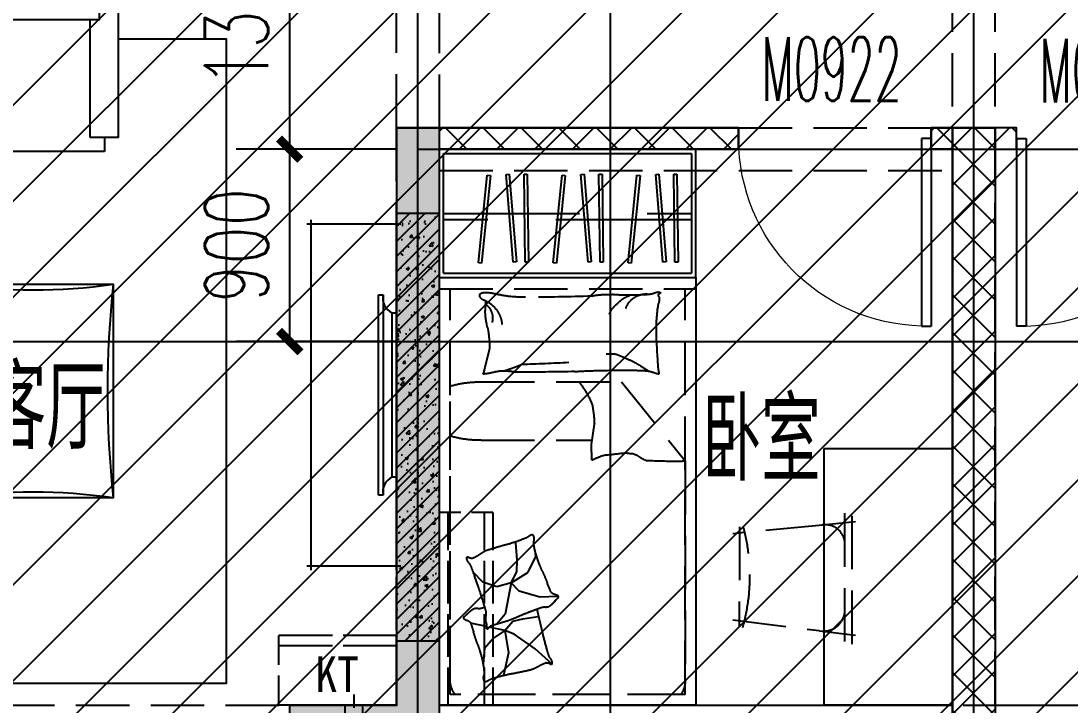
# Model space of a CAD drawing. Header units: millimetres. Extents: x 815519 to 890079, y 147095 to 251022.
# Drawn here: x 828963 to 833869, y 154395 to 157595 of the extents above; entities that cross this region are included whole.
import ezdxf

# ---------------------------------------------------------------- set-up
doc = ezdxf.new("R2010")
doc.units = ezdxf.units.MM
doc.header["$LTSCALE"] = 1000
for name, pattern in [('DASH', [0.35, 0.25, -0.1]), ('DOTE', [61.468, 50.8, -5.08, 0.508, -5.08]), ('HIDDEN', [9.525, 6.35, -3.175])]:
    doc.linetypes.add(name, pattern=pattern)
doc.layers.get('Defpoints').update_dxf_attribs({"color": 1})
doc.layers.add('DOTE', color=1, linetype='DOTE', plot=False)
for name, color, linetype in [('PUB_DIM', 3, 'Continuous'), ('PUB_HATCH', 8, 'Continuous'), ('PUB_TEXT', 7, 'Continuous'), ('WALL', 2, 'Continuous'), ('WINDOW', 4, 'Continuous'), ('WINDOW_TEXT', 7, 'Continuous'), ('家具', 47, 'Continuous'), ('屋面索引', 6, 'Continuous'), ('总内隔墙', 30, 'Continuous'), ('梁虚线', 134, 'DASH'), ('看线', 163, 'Continuous'), ('砼墙', 3, 'Continuous'), ('空调', 9, 'Continuous'), ('空调机位', 9, 'Continuous')]:
    doc.layers.add(name, color=color, linetype=linetype)
doc.layers.add('预留洞-空调', color=6, linetype='Continuous', lineweight=25)
doc.styles.add('_TCH_DIM_T3', font='SIMPLEX.shx', dxfattribs={"width": 0.7, "bigfont": 'GBCBIG.shx'})
doc.styles.add('_TCH_LABEL', font='COMPLEX', dxfattribs={"bigfont": 'GBCBIG'})
doc.styles.add('_TCH_WINDOW', font='SIMPLEX', dxfattribs={"height": 3.5, "bigfont": 'GBCBIG'})
doc.styles.add('C-SHET1', font='', dxfattribs={"width": 0.9})
doc.styles.get('C-SHET1').set_extended_font_data('FangSong_GB2312')
doc.dimstyles.new('_TCH_ARCH&&100', dxfattribs={"dimtxt": 297.5, "dimasz": 100, "dimexe": 250, "dimexo": 300, "dimgap": 100, "dimtad": 1, "dimdec": 0, "dimzin": 0, "dimdsep": 46, "dimtxsty": '_TCH_DIM_T3', "dimblk": 'ARCHTICK', "dimcen": 0.09, "dimclrt": 7, "dimazin": 2, "dimtfac": 1, "dimtdec": 0, "dimtix": 1, "dimtmove": 2, "dimatfit": 3, "dimfxl": 1, "dimtolj": 1, "dimtzin": 0, "dimarcsym": 0})

# ---------------------------------------------------------------- blocks, each defined once
blk = doc.blocks.new('_ArchTick')
at = {"color": 0, "linetype": 'ByBlock', "const_width": 0.4}
blk.add_lwpolyline([(-0.5, -0.5), (0.5, 0.5)], dxfattribs=at)
blk = doc.blocks.new('*D712')
at = {"layer": 'Defpoints', "color": 0, "transparency": 16777216}
for p in [(-359733.1, 350250), (-358933.1, 350250), (-358933.1, 348950)]:
    blk.add_point(p, dxfattribs=at)
at = {"layer": 'PUB_DIM', "color": 0, "lineweight": -2, "transparency": 16777216}
for p, q in [((-359233.1, 350250), (-359983.1, 350250)), ((-359733.1, 348950), (-359733.1, 350250)), ((-359233.1, 348950), (-359983.1, 348950))]:
    blk.add_line(p, q, dxfattribs=at)
at = {"layer": 'PUB_DIM', "color": 0, "lineweight": -2, "transparency": 16777216, "xscale": 100, "yscale": 100, "zscale": 100}
for p, rotation in [((-359733.1, 350250), 90), ((-359733.1, 348950), 270)]:
    blk.add_blockref('_ArchTick', p, dxfattribs=dict(at, rotation=rotation))
at = {"layer": 'PUB_DIM', "color": 7, "transparency": 16777216, "insert": (-359981.8, 349600), "char_height": 297.5, "attachment_point": 5, "rotation": 90, "style": '_TCH_DIM_T3'}
blk.add_mtext('\\A1;1300', dxfattribs=at)
blk = doc.blocks.new('*D713')
at = {"layer": 'Defpoints', "color": 0, "transparency": 16777216}
for p in [(-359733.1, 348950), (-358933.1, 348950), (-358933.1, 348050)]:
    blk.add_point(p, dxfattribs=at)
at = {"layer": 'PUB_DIM', "color": 0, "lineweight": -2, "transparency": 16777216}
for p, q in [((-359233.1, 348950), (-359983.1, 348950)), ((-359733.1, 348050), (-359733.1, 348950)), ((-359233.1, 348050), (-359983.1, 348050))]:
    blk.add_line(p, q, dxfattribs=at)
at = {"layer": 'PUB_DIM', "color": 0, "lineweight": -2, "transparency": 16777216, "xscale": 100, "yscale": 100, "zscale": 100}
for p, rotation in [((-359733.1, 348950), 90), ((-359733.1, 348050), 270)]:
    blk.add_blockref('_ArchTick', p, dxfattribs=dict(at, rotation=rotation))
at = {"layer": 'PUB_DIM', "color": 7, "transparency": 16777216, "insert": (-359981.8, 348500), "char_height": 297.5, "attachment_point": 5, "rotation": 90, "style": '_TCH_DIM_T3'}
blk.add_mtext('\\A1;900', dxfattribs=at)
blk = doc.blocks.new('dddfg')
at = {"layer": '空调'}
for p, q in [((-230086.3, 24543.2), (-230086.3, 24368.2)), ((-229986.3, 24543.2), (-230086.3, 24543.2)), ((-230046.3, 24543.2), (-230046.3, 24368.2)), ((-229836.3, 24543.2), (-229936.3, 24543.2)), ((-229876.3, 24543.2), (-229876.3, 24368.2)), ((-229836.3, 24543.2), (-229836.3, 24368.2)), ((-230086.3, 24318.2), (-230086.3, 24118.2)), ((-230046.3, 24318.2), (-230046.3, 24118.2)), ((-229876.3, 24318.2), (-229876.3, 24118.2)), ((-229836.3, 24318.2), (-229836.3, 24118.2)), ((-230086.3, 24068.2), (-230086.3, 23868.2)), ((-230046.3, 24068.2), (-230046.3, 23868.2)), ((-229876.3, 24068.2), (-229876.3, 23868.2)), ((-229836.3, 24068.2), (-229836.3, 23868.2)), ((-230086.3, 23818.2), (-230086.3, 23643.2)), ((-230046.3, 23818.2), (-230046.3, 23643.2)), ((-229876.3, 23818.2), (-229876.3, 23643.2)), ((-229836.3, 23818.2), (-229836.3, 23643.2)), ((-230086.3, 23643.2), (-229986.3, 23643.2)), ((-229936.3, 23643.2), (-229836.3, 23643.2))]:
    blk.add_line(p, q, dxfattribs=at)
blk = doc.blocks.new('Z$W@#61777A51')
at = {"layer": '空调'}
for p, q in [((250, 325, -0.6), (0, 325, -0.6)), ((0, 187.5, -0.6), (0, 325, -0.6)), ((550, 325, -0.6), (300, 325, -0.6)), ((550, 187.5, -0.6), (550, 325, -0.6)), ((250, 277.5, -0.6), (0, 277.5, -0.6)), ((550, 277.5, -0.6), (300, 277.5, -0.6)), ((0, 0, -0.6), (0, 137.5, -0.6)), ((550, 0, -0.6), (550, 137.5, -0.6)), ((250, 0, -0.6), (0, 0, -0.6)), ((550, 0, -0.6), (300, 0, -0.6))]:
    blk.add_line(p, q, dxfattribs=at)
at = {"layer": '空调', "style": 'C-SHET1', "width": 0.9}
blk.add_text('KT', height=166.5, rotation=359.9935, dxfattribs=at).set_placement((170.1, 61.1, -0.6))
blk = doc.blocks.new('$DorLib2D$00000001')
for p, q in [((0.45, 0.975), (0.5, 0.975)), ((0.45, 0), (0.45, 0.975)), ((0.5, 0), (0.5, 0.975)), ((0.5, 0), (0.45, 0))]:
    blk.add_line(p, q)
at = {"lineweight": 13}
blk.add_arc((0.475, 0), 0.975, 91.4693, 180, dxfattribs=at)
blk = doc.blocks.new('3A户型-平面')
at = {"layer": 'WALL'}
for p, q in [((1070431, -1142221), (1070431, -1144921)), ((1072031, -1142221), (1070431, -1142221)), ((1072031, -1142321), (1072031, -1142221)), ((1073131, -1142221), (1072931, -1142221)), ((1072931, -1142221), (1072931, -1142321)), ((1073331, -1142221), (1073131, -1142221)), ((1073331, -1142321), (1073331, -1142221)), ((1070631, -1142321), (1070631, -1145021)), ((1070631, -1142321), (1072031, -1142321)), ((1072931, -1142321), (1073031, -1142321)), ((1073031, -1142321), (1073031, -1145721)), ((1073231, -1142321), (1073231, -1145721)), ((1073231, -1142321), (1073331, -1142321))]:
    blk.add_line(p, q, dxfattribs=at)
at = {"layer": 'WINDOW'}
for p, q in [((1070631, -1144921), (1073031, -1144921)), ((1073231, -1144921), (1075431, -1144921))]:
    blk.add_line(p, q, dxfattribs=at)
ref = blk.add_blockref('$DorLib2D$00000001', (1072481, -1142271), dxfattribs=dict(at, xscale=900, yscale=-900, zscale=900))
ref.add_attrib('A', 'M0922', (1072138, -1142094.7), dxfattribs={"layer": 'WINDOW_TEXT', "height": 297.5, "style": '_TCH_WINDOW', "width": 0.494118})
ref = blk.add_blockref('$DorLib2D$00000001', (1073781, -1142271), dxfattribs=dict(at, xscale=-900, yscale=-900, zscale=-900))
ref.add_attrib('A', 'M0922', (1073438, -1142101.9), dxfattribs={"layer": 'WINDOW_TEXT', "height": 297.5, "style": '_TCH_WINDOW', "width": 0.494118})
at = {"layer": '空调', "extrusion": (0, 0, -1), "xscale": -1, "zscale": -1}
blk.add_blockref('dddfg', (-1300717.3, -1168564.2), dxfattribs=at)
at = {"layer": '空调机位', "linetype": 'DASH', "extrusion": (0, 0, -1), "xscale": -1, "zscale": -1, "rotation": 359.9989291370301}
blk.add_blockref('Z$W@#61777A51', (-1069881, -1144921), dxfattribs=at)
blk = doc.blocks.new('10#楼-房间功能')
at = {"layer": 'PUB_TEXT', "style": '_TCH_LABEL'}
for s, p in [('客厅', (-361149.8, 407558)), ('卧室', (-357804.9, 407407.3))]:
    blk.add_text(s, height=385.82, dxfattribs=at).set_placement(p)
blk = doc.blocks.new('A$C2A0-1200X2000')
for p, q in [((14732.6, 53008.1), (14732.6, 51008.1)), ((15932.6, 53008.1), (14732.6, 53008.1)), ((15932.6, 51008.1), (15932.6, 53008.1)), ((14732.6, 51008.1), (15932.6, 51008.1))]:
    blk.add_line(p, q)
at = {"linetype": 'DASH'}
for p, q in [((15882.6, 52958.1), (14782.6, 52958.1)), ((14782.6, 52958.1), (14782.6, 51060.5)), ((15882.6, 52958.1), (15882.6, 51060.5)), ((15056.1, 52764), (15032.9, 52869.3)), ((14943.7, 52743.5), (14937.5, 52817.5)), ((15259, 52815.9), (15181.3, 52745.8)), ((15039.5, 52659.4), (15056.1, 52764)), ((14985.8, 52694.6), (14943.7, 52743.5)), ((15181.3, 52745.8), (15082.4, 52677.3)), ((15039.5, 52659.4), (14965.2, 52643.8)), ((15039.5, 52659.4), (14985.8, 52694.6)), ((15082.4, 52677.3), (15039.5, 52659.4)), ((15039.5, 52659.4), (15076.4, 52616.5)), ((14953.6, 52641.3), (14879, 52625.6)), ((15007.9, 52628.6), (14972.1, 52639.8)), ((15009, 52620.3), (15001.4, 52629.3)), ((15054.4, 52613.9), (15007.9, 52628.6)), ((15041.1, 52582.9), (15009, 52620.3)), ((15076.4, 52616.5), (15123.4, 52604.5)), ((15123.4, 52604.5), (15195.5, 52594.7)), ((15068.6, 52436.1), (15041.1, 52582.9)), ((15202.3, 52503.9), (15106.7, 52475.2)), ((15285.4, 52499.7), (15202.3, 52503.9)), ((15000.7, 52455.3), (14936.3, 52433.3)), ((15068.6, 52436.1), (15000.7, 52455.3)), ((15106.7, 52475.2), (15068.6, 52436.1)), ((14936.3, 52433.3), (14890, 52386.5)), ((15068.6, 52436.1), (15094.9, 52384.4)), ((15068.6, 52436.1), (15147.1, 52387.4)), ((15094.9, 52384.4), (15096.8, 52329.3)), ((15147.1, 52387.4), (15183.6, 52314.5)), ((15096.8, 52329.3), (15089.6, 52250)), ((15183.6, 52314.5), (15182.4, 52295.1)), ((15089.6, 52250), (15084.7, 52247)), ((14732.6, 51060.5), (15932.6, 51060.5))]:
    blk.add_line(p, q, dxfattribs=at)
for points in [[(14928.4, 51496.7), (15585.2, 51496.7), (15882.6, 51866.4), (15882.6, 52888.1, 0.160928), (15862.6, 52958.1), (14806.2, 52958.1, 0.158603), (14782.6, 52888.1), (14782.6, 51516.7)], [(15882.6, 51866.4, 0.052315), (15851.5, 51868.9, 0.010847), (15701, 51865.1, 0.093398), (15670.8, 51848.6, -0.103649), (15643.3, 51834.3, 0.016692), (15599.2, 51828.9, -0.000248), (15511.5, 51838.4, 0.017961), (15484.4, 51845.8, -0.027362), (15445.8, 51862.2), (15444.1, 51789.7), (15457.7, 51694.3, -0.031824), (15448.5, 51606.8, -0.085272), (15385.2, 51496.7)], [(14782.6, 51749.3, -0.0796), (14928.4, 51769.3), (15447, 51769.3)], [(14965.7, 51346.2), (14945.1, 51428.8), (14937.6, 51458.8, -0.510228), (14938.5, 51459.9)], [(14938.5, 51459.9, -0.023571), (14963.8, 51456.9)], [(14963.8, 51456.9, -0.034494), (14994.6, 51449.6)], [(15062.6, 51446.9, -0.078669), (15017, 51444.9, -0.047825), (14994.6, 51449.6)], [(15041.1, 51444.1, -0.009729), (15068.4, 51435.1)], [(15062.6, 51446.9, -0.06251), (15119.7, 51451.3)], [(15068.4, 51435.1, -0.009729), (15095.3, 51425, -0.007971), (15117, 51416)], [(15119.7, 51451.3, -0.00152), (15365.4, 51448.4)], [(15408, 51445.7, -0.008762), (15365.4, 51448.4)], [(15504.1, 51442.7, -0.007153), (15408, 51445.7)], [(15629.6, 51441.9, -0.005484), (15504.1, 51442.7)], [(15696.3, 51444.2, -0.014345), (15629.6, 51441.9)], [(15710.3, 51445.7, -0.016108), (15671.4, 51419.4)], [(15730.4, 51451.4, -0.062981), (15719.7, 51447.5, -0.04058), (15696.3, 51444.2)], [(15730.4, 51451.4, -0.048309), (15744.1, 51456.9, -0.03973), (15757.7, 51459.7)], [(15755.4, 51413.8, -0.028341), (15759.7, 51449.9)], [(15757.7, 51459.7, -0.36606), (15759.1, 51458.8)], [(15759.1, 51458.8, -0.117014), (15759.7, 51449.9)], [(15117, 51416, -0.000847), (15338.5, 51406.3)], [(15644.6, 51404.4, -0.009477), (15595.5, 51381.1, -0.015937), (15565.7, 51368.7)], [(15671.4, 51419.4, -0.024599), (15644.6, 51404.4)], [(15749.2, 51306.9, -0.001963), (15755.4, 51413.8)], [(14967.7, 51326.6, -0.023305), (14962, 51265.5)], [(14965.7, 51346.2, -0.073041), (14967.7, 51326.6)], [(15549.4, 51365.1, -0.033339), (15513.1, 51365)], [(15565.7, 51368.7, -0.072521), (15549.4, 51365.1)], [(15747.9, 51273, -0.006204), (15749.2, 51306.9)], [(14950.6, 51204.7, -0.01097), (14957.9, 51242.7)], [(14962, 51265.5, -0.018299), (14957.9, 51242.7)], [(15748.8, 51213.8, -0.021828), (15747.9, 51273)], [(14947.6, 51170.4, -0.042281), (14950.6, 51204.7)], [(14981.9, 51195.4, -0.082127), (14978.9, 51177.3, -0.013244), (14975.1, 51167.1)], [(14978.9, 51218.6, -0.064164), (14981.9, 51195.4)], [(15020.7, 51201.9, -0.047525), (15010.8, 51177.3, -0.077379), (14985.3, 51142.6)], [(15025.8, 51228, -0.047525), (15020.7, 51201.9)], [(15536.2, 51162.5, -0.023191), (15528.2, 51179.2)], [(15755.4, 51145.4, -0.018818), (15748.8, 51213.8)], [(14950.6, 51117, -0.027201), (14947.6, 51170.4)], [(14963.3, 51146.3, -0.05369), (14949, 51133.3)], [(14985.3, 51142.6, -0.077379), (14950.5, 51117.2)], [(14971.4, 51158.5, -0.070312), (14963.3, 51146.3)], [(14975.1, 51167.1, -0.015448), (14971.4, 51158.5)], [(15541.3, 51154.8, -0.046801), (15536.2, 51162.5)], [(15560.3, 51134.1, -0.031223), (15541.3, 51154.8)], [(15588.2, 51109.8, -0.023666), (15560.3, 51134.1)], [(15619.2, 51125.7, -0.077547), (15605.1, 51152.9)], [(15758, 51130.3, -0.019326), (15755.4, 51145.4)], [(15758, 51130.3, -0.01735), (15761, 51113.5)], [(14931.9, 51079.7, -0.494818), (14922.8, 51098.5)], [(14922.8, 51098.5, -0.263368), (14950.7, 51117.3)], [(15011.2, 51087.9, -0.031893), (14973.2, 51079.7)], [(15011.2, 51087.9, -0.035863), (15045.1, 51094.9, -0.032941), (15134.8, 51100.8, -0.009477), (15446, 51094.9, 0.073374), (15483.5, 51089.5)], [(15503.7, 51087.2, -0.033397), (15483.5, 51089.5)], [(15540.8, 51088, -0.03204), (15503.7, 51087.2)], [(15540.8, 51088, -0.018442), (15605.1, 51091)], [(15600.8, 51101.7, -0.048685), (15588.2, 51109.8)], [(15624.6, 51091.1, -0.027842), (15600.8, 51101.7)], [(15605.1, 51091, -0.010837), (15669.9, 51090.2)], [(15672, 51088.9, -0.088153), (15640.8, 51104.1, -0.077547), (15619.2, 51125.7)], [(15669.9, 51090.2, -0.014624), (15717.8, 51087.2)], [(15706.5, 51085.4, -0.088153), (15672, 51088.9)], [(15717.8, 51087.2, -0.111249), (15740.4, 51079.9)], [(15759.1, 51096.9, 0.191716), (15759.1, 51085.4, 0.363489), (15764, 51082.8, -0.585858), (15766.6, 51079.7, -0.215512), (15764.7, 51077.7, -0.076444), (15757.3, 51076, -0.153708), (15740.4, 51079.9)], [(15761, 51113.5, -0.129675), (15759.1, 51096.9)], [(14949.6, 51078, -0.049225), (14931.9, 51079.7)], [(14973.2, 51079.7, -0.036831), (14949.6, 51078)]]:
    blk.add_lwpolyline(points, format="xyb", dxfattribs=at)
for centre, radius, start, end in [((14980.4, 52880.9), 40.7, 157.471, 176.1225), ((14947.1, 52894.7), 4.64, 100.1241, 157.471), ((14948.7, 52886.1), 13.4, 49.6714, 100.1241), ((14996.4, 52942.4), 60.4, 229.6714, 252.8295), ((14598.6, 52876.8), 344, 348.4141, 356.5375), ((14987.6, 52880.4), 47.9, 176.1225, 192.5508), ((14891.7, 52859.1), 50.4, 356.5375, 12.5508), ((15607.3, 54919.3), 2129.5, 252.8295, 253.9896), ((15059.6, 53010.6), 143.8, 253.9896, 258.4546), ((15118.1, 53297.2), 436.3, 258.4546, 260.9258), ((14841.4, 51564.3), 1318.5, 79.5043, 80.9258), ((14789.6, 51285.2), 1602.4, 76.9272, 79.5043), ((14446.8, 52907.9), 498.9, 341.6706, 348.4141), ((15116.5, 52692.9), 157.2, 68.6933, 76.9272), ((15150.1, 52779), 64.8, 55.0664, 68.6933), ((15276.1, 52959.3), 155.2, 235.0664, 243.8612), ((15331.8, 53072.8), 281.6, 243.8612, 247.9489), ((15237.9, 52841), 31.5, 247.9489, 260.1959), ((15234.6, 52822.1), 12.2, 260.1959, 277.4955), ((15228.1, 52871.1), 61.7, 277.4955, 285.1742), ((15241.3, 52822.5), 11.3, 285.1742, 328.1877), ((15255.2, 52813.9), 5.04, 81.486, 148.1877), ((15211.9, 52816.9), 48.1, 326.1815, 344.4216), ((15255.4, 52815.3), 3.55, 8.7152, 81.486), ((15231.1, 52811.6), 28.2, 344.4216, 8.7152), ((10486.7, 54219.9), 4670.7, 341.3145, 341.6706), ((15881.3, 52568.2), 669.7, 162.0599, 164.6382), ((15304.5, 52754.9), 63.4, 146.1815, 162.0599), ((19535.4, 51159.6), 4881.5, 161.3145, 161.6629), ((19165.4, 51665.9), 4075.4, 164.6382, 165.6832), ((12526.2, 53401.1), 2477.7, 341.8725, 342.7481), ((16432.9, 52187.9), 1613, 161.6629, 162.7481), ((14957.1, 52649.1), 3.73, 21.9536, 165.3869), ((17654.4, 52051.5), 2516, 165.6832, 168.1584), ((14857.7, 52600.5), 10.2, 95.9172, 227.9763), ((14853.7, 52639.1), 28.7, 275.9172, 341.8725), ((15006.3, 52601.8), 57, 177.0885, 189.2787), ((15092.7, 52597.4), 143.5, 169.8861, 177.0885), ((14797.5, 52650), 156.4, 349.8861, 356.7846), ((14960.6, 52648.2), 7.36, 165.3869, 189.0262), ((14926.5, 52642.8), 27.2, 356.7846, 9.0262), ((14977.7, 52657.4), 18.4, 201.9536, 252.5314), ((15002.9, 52450.4), 171.5, 64.8309, 72.5314), ((15608.4, 53738.9), 1252.2, 244.8309, 247.6785), ((14888.2, 52634.3), 55.7, 227.9763, 233.2901), ((14833.3, 52560.6), 36.2, 46.6915, 53.2901), ((14648.2, 52364.3), 306, 45.379, 46.6915), ((15234.3, 52958.2), 528.4, 225.379, 226.3778), ((14989.8, 52701.7), 174.1, 226.3778, 232.6852), ((14921.8, 52612.5), 61.9, 232.6852, 243.2691), ((14902.1, 52573.3), 18.1, 243.2691, 287.2119), ((14918.3, 52521), 36.7, 76.7465, 107.2119), ((12531.5, 53263.8), 2516, 341.2873, 343.7625), ((14742.3, 51773.8), 804.3, 75.4221, 76.7465), ((14857.6, 52586.4), 93.3, 343.7625, 356.6453), ((14897.7, 52584), 53.1, 356.6453, 9.2787), ((15645.3, 53828.9), 1349.5, 247.6785, 249.714), ((15456.3, 53317.5), 804.3, 249.714, 252.3506), ((15283.2, 52548.7), 93.3, 168.1584, 174.0302), ((15223.6, 52586), 36.7, 252.3506, 282.816), ((15235.7, 52532.6), 18.1, 58.8733, 102.816), ((15213, 52495.1), 61.9, 48.2893, 58.8733), ((15138.4, 52411.4), 174.1, 41.9819, 48.2893), ((14875, 52174.4), 528.4, 40.9831, 41.9819), ((15504.9, 52721.6), 306, 220.9831, 222.2956), ((15277.9, 52502.2), 10.2, 271.5213, 43.5805), ((15305.3, 52540), 36.2, 222.2956, 228.8942), ((15244.9, 52470.8), 55.7, 43.5805, 48.8942), ((11054.5, 53764.1), 4075.4, 340.2423, 341.2873), ((17541.2, 51525.2), 2477.7, 157.4766, 158.3522), ((15278.9, 52463.3), 28.7, 91.5213, 157.4766), ((10724.4, 54297.3), 4881.5, 336.9186, 337.267), ((13739, 53034.2), 1613, 337.267, 338.3522), ((14820.6, 52382.4), 63.4, 321.7856, 337.664), ((14259.8, 52612.8), 669.7, 337.664, 340.2423), ((15664, 52164.1), 498.9, 157.2748, 164.0182), ((19511.9, 50552.5), 4670.7, 156.9186, 157.2748), ((14889.4, 52320.3), 28.2, 160.0257, 184.3193), ((14864.9, 52318.4), 3.55, 184.3193, 257.0901), ((14908.1, 52313.5), 48.1, 141.7856, 160.0257), ((14865.2, 52319.9), 5.04, 257.0901, 323.7918), ((14878.4, 52310.2), 11.3, 100.7784, 143.7918), ((14887.8, 52260.7), 61.7, 93.0996, 100.7784), ((14885.1, 52310.1), 12.2, 75.8001, 93.0996), ((14880.4, 52291.4), 31.5, 63.553, 75.8001), ((14769, 52067.5), 281.6, 59.4653, 63.553), ((14833.3, 52176.4), 155.2, 50.6705, 59.4653), ((14972.7, 52346.6), 64.8, 230.6705, 244.2975), ((15012.7, 52429.8), 157.2, 244.2975, 252.5314), ((15446.6, 53808.4), 1602.4, 252.5314, 255.1084), ((15373.6, 53534), 1318.5, 255.1084, 256.53), ((15515, 52206.8), 344, 164.0182, 172.1416), ((14964.8, 51827.4), 436.3, 74.0587, 76.53), ((15045.2, 52108.7), 143.8, 69.5937, 74.0587), ((14352.8, 50247.6), 2129.5, 68.4337, 69.5937), ((15113.4, 52171.9), 60.4, 45.2755, 68.4337), ((15165.3, 52224.3), 13.4, 225.2755, 275.7282), ((15166.2, 52215.6), 4.64, 275.7282, 333.0751), ((15134, 52231.9), 40.7, 333.0751, 351.7266), ((15224.2, 52246.9), 50.4, 172.1416, 188.155), ((15126.9, 52233), 47.9, 351.7266, 8.155), ((14917.9, 51961.7), 465.2, 253.0878, 271.2925)]:
    blk.add_arc(centre, radius, start, end, dxfattribs=at)
blk = doc.blocks.new('*U218')
for p, q in [((0, 0), (1200, 0)), ((0, -600), (0, 0)), ((1200, -600), (1200, 0)), ((1180, -20), (20, -20)), ((20, -20), (20, -580)), ((1180, -580), (1180, -20)), ((20, -300), (20, -330)), ((1180, -580), (20, -580)), ((1200, -600), (0, -600))]:
    blk.add_line(p, q)
at = {"color": 251, "linetype": 'HIDDEN', "ltscale": 0.1}
for p, q in [((88.6, -117.1), (83.2, -528.2)), ((103.6, -117.3), (88.6, -117.1)), ((98.2, -528.4), (103.6, -117.3)), ((172.8, -117.1), (139.5, -527.1)), ((154.5, -528.1), (187.7, -118.2)), ((187.7, -118.2), (172.8, -117.1)), ((275.9, -121.9), (261, -123.4)), ((261, -123.4), (302.2, -532.5)), ((317.1, -531), (275.9, -121.9)), ((438.6, -117.1), (433.2, -528.2)), ((453.6, -117.3), (438.6, -117.1)), ((448.2, -528.4), (453.6, -117.3)), ((522.8, -117.1), (489.5, -527.1)), ((504.5, -528.1), (537.7, -118.2)), ((537.7, -118.2), (522.8, -117.1)), ((625.9, -121.9), (611, -123.4)), ((611, -123.4), (652.2, -532.5)), ((667.1, -531), (625.9, -121.9)), ((788.6, -117.1), (783.2, -528.2)), ((803.6, -117.3), (788.6, -117.1)), ((798.2, -528.4), (803.6, -117.3)), ((872.8, -117.1), (839.5, -527.1)), ((854.5, -528.1), (887.7, -118.2)), ((887.7, -118.2), (872.8, -117.1)), ((975.9, -121.9), (961, -123.4)), ((961, -123.4), (1002.2, -532.5)), ((1017.1, -531), (975.9, -121.9)), ((1180, -300), (20, -300)), ((20, -330), (1180, -330)), ((83.2, -528.2), (98.2, -528.4)), ((139.5, -527.1), (154.5, -528.1)), ((302.2, -532.5), (317.1, -531)), ((433.2, -528.2), (448.2, -528.4)), ((489.5, -527.1), (504.5, -528.1)), ((652.2, -532.5), (667.1, -531)), ((783.2, -528.2), (798.2, -528.4)), ((839.5, -527.1), (854.5, -528.1)), ((1002.2, -532.5), (1017.1, -531))]:
    blk.add_line(p, q, dxfattribs=at)
blk = doc.blocks.new('A$C394760E6')
at = {"linetype": 'Continuous', "lineweight": -3}
for p, q in [((0, 1620), (440, 1620)), ((20, 0), (20, 1640)), ((420, 0), (420, 1640)), ((335.5, 351.7), (335.5, 1288.3)), ((335.5, 1288.3), (356.6, 1288.3)), ((356.6, 1288.3), (356.6, 351.7)), ((398.9, 436.2), (398.9, 1203.8)), ((398.9, 1203.8), (420, 1203.8)), ((420, 1203.8), (420, 436.2)), ((420, 436.2), (398.9, 436.2)), ((356.6, 351.7), (335.5, 351.7)), ((0, 20), (440, 20))]:
    blk.add_line(p, q, dxfattribs=at)
for centre, major_axis, start_param, end_param in [((434.9, 1274.6), (79.4, 0.8), 2.958446, 4.232249), ((434.9, 365.4), (-79.4, 1.3), -1.083746, 0.190057)]:
    blk.add_ellipse(centre, major_axis=major_axis, ratio=1, start_param=start_param, end_param=end_param, dxfattribs=at)
blk = doc.blocks.new('Z$W@#1F9C1563')
at = {"linetype": 'Continuous', "lineweight": -3}
for p, q in [((2106, 3120), (2106, 3288.9)), ((2421, 3120), (1719.8, 3120)), ((1678.5, 3012.8), (1678.5, 3078.8)), ((2503.5, 802.5), (2503.5, 3037.5)), ((2312.3, 2971.5), (1719.8, 2971.5)), ((1678.5, 2930.3), (1678.5, 909.7)), ((2205, 2930.3), (2205, 909.7)), ((2353.5, 909.7), (2353.5, 2930.3)), ((1678.5, 2270.5), (2353.5, 2270.5)), ((1678.5, 1569.5), (2353.5, 1569.5)), ((2312.3, 868.5), (1719.8, 868.5)), ((570.3, 800), (1237, 800)), ((570.3, 733.3), (570.3, 800)), ((1237, 733.3), (1237, 800)), ((1678.5, 827.3), (1678.5, 761.3)), ((503.7, 733.3), (503.7, 0)), ((503.7, 733.3), (637, 733.3)), ((637, 733.3), (637, 182.2)), ((1170.3, 733.3), (1170.3, 182.2)), ((1303.7, 733.3), (1170.3, 733.3)), ((1303.7, 0), (1303.7, 733.3)), ((2421, 720), (1719.8, 720)), ((2106, 720), (2106, 619)), ((1978.5, 127.5), (1978.5, 510.5)), ((1787, 319), (2170.1, 319)), ((1303.7, 273.1), (1678.5, 273.1)), ((503.7, 0), (1303.7, 0))]:
    blk.add_line(p, q, dxfattribs=at)
blk.add_lwpolyline([(503.7, 273.1), (0, 273.1), (0, 3288.9), (0, 3288.9), (2106, 3288.9)], dxfattribs=at)
for points in [[(1278.5, 2420), (1278.5, 1420), (528.8, 1420), (528.8, 2420)], [(2278.5, 619), (1678.5, 619), (1678.5, 19), (2278.5, 19)], [(592.6, 66.7), (1214.8, 66.7), (1214.8, 182.2), (592.6, 182.2)]]:
    blk.add_lwpolyline(points, close=True, dxfattribs=at)
for radius in [153.6, 119.8]:
    blk.add_circle((1978.5, 319), radius, dxfattribs=at)
for centre, radius, start, end in [((1719.8, 3078.8), 41.2, 90, 180), ((2421, 3037.5), 82.5, 0, 90), ((1719.8, 3012.8), 41.2, 180, 270), ((1719.8, 2930.3), 41.2, 90, 180), ((2246.3, 2930.3), 41.2, 90, 180), ((2312.3, 2930.3), 41.2, 0, 90), ((903.7, 4982.5), 2589.8, 261.6773, 278.3227), ((-4039.5, 1920), 4595.6, 353.7539, 6.2461), ((5846.9, 1920), 4595.6, 173.7539, 186.2461), ((903.7, -1142.5), 2589.8, 81.6773, 98.3227), ((1719.8, 909.7), 41.2, 180, 270), ((2246.3, 909.7), 41.2, 180, 270), ((2312.3, 909.7), 41.2, 270, 0), ((1719.8, 827.3), 41.2, 90, 180), ((2421, 802.5), 82.5, 270, 0), ((1719.8, 761.3), 41.2, 180, 270)]:
    blk.add_arc(centre, radius, start, end, dxfattribs=at)
blk = doc.blocks.new('3A-左户家具')
at = {"layer": '家具', "linetype": 'DASH'}
for p, q in [((-508431.3, 383197.2), (-508431.3, 383801.6)), ((-508398.3, 383185.1), (-508398.3, 383813.8)), ((-508552.3, 383740.3), (-508956, 383701)), ((-508924.1, 383734.1), (-508926.3, 383265.1)), ((-508381.8, 383756.9), (-508551.3, 383740.4)), ((-508956, 383298.8), (-508552.3, 383248)), ((-508550, 383247.7), (-508381.8, 383226.6))]:
    blk.add_line(p, q, dxfattribs=at)
at = {"layer": '家具'}
blk.add_lwpolyline([(-508528.5, 384100), (-507928.5, 384100), (-507928.5, 382900), (-508528.5, 382900)], close=True, dxfattribs=at)
at = {"layer": '家具', "linetype": 'DASH'}
for centre, radius, start, end in [((-509754.4, 383503.5), 878.6, 344.1096, 15.3279), ((-508522.5, 383652), 91.2, 1.1795, 101.1533), ((-508530.3, 383345), 99, 264.2894, 0)]:
    blk.add_arc(centre, radius, start, end, dxfattribs=at)
at = {"layer": '家具', "extrusion": (0, 0, -1), "xscale": -1, "zscale": -1, "rotation": 180}
blk.add_blockref('Z$W@#1F9C1563', (511325, 386288.9), dxfattribs=at)
at = {"layer": '家具', "extrusion": (0, 0, -1), "zscale": -1}
blk.add_blockref('*U218', (509128.5, 385500), dxfattribs=at)
at = {"layer": '家具', "extrusion": (0, 0, -1), "xscale": -1, "zscale": -1}
blk.add_blockref('A$C394760E6', (510948.5, 383530.5), dxfattribs=at)
at = {"layer": '家具', "color": 47, "linetype": 'Continuous', "lineweight": -3, "xscale": -1, "rotation": 180}
blk.add_blockref('A$C2A0-1200X2000', (-525061.1, 435908.1), dxfattribs=at)
blk = doc.blocks.new('10#-剪力墙-初')
at = {"layer": 'PUB_HATCH'}
blk.add_hatch(color=256, dxfattribs=at).paths.add_polyline_path([(659712.9, -149500.9), (659712.9, -149700.9), (660412.9, -149700.9), (660412.9, -146800.9), (660212.9, -146800.9), (660212.9, -149500.9)])
at = {"layer": '砼墙', "color": 5, "ltscale": 1, "const_width": 10}
blk.add_lwpolyline([(659712.9, -149500.9), (660212.9, -149500.9), (660212.9, -146800.9), (660412.9, -146800.9), (660412.9, -149700.9), (659712.9, -149700.9)], close=True, dxfattribs=at)
blk = doc.blocks.new('A$C18B43379')
at = {"color": 2, "linetype": 'DASH', "ltscale": 0.25}
blk.add_lwpolyline([(0, -250), (0, 50)], dxfattribs=at)
blk.add_lwpolyline([(-40, 0), (-40, -200), (40, -200), (40, 0), (-40, 0)])
blk = doc.blocks.new('3-A-雨水-留洞')
at = {"layer": '预留洞-空调', "xscale": -1, "rotation": 180}
blk.add_blockref('A$C18B43379', (-560914.2, 683290.5), dxfattribs=at)
blk = doc.blocks.new('10#楼-装配式-标准层')
at = {"layer": 'PUB_HATCH'}
h = blk.add_hatch(dxfattribs=at)
h.set_pattern_fill('钢筋混凝土', color=256, scale=20, style=0)
h.set_pattern_definition([(45, (0, 0), (-35.355339, 35.355339), []), (50, (0, 0), (143.452037, -12.550427), [15, -165]), (355, (0, 0), (-27.750267, 150.438427), [12, -132]), (100.4514, (11.95, -1.05), (115.701876, 137.88791), [12.748038, -140.228422]), (46.1842, (0, 40), (213.44821, -33.103803), [22.5, -247.5]), (96.6356, (17.79, 37.24), (186.93254, 194.823574), [19.12206, -210.3426]), (351.1842, (0, 40), (186.93239, 194.82372), [18, -198]), (21, (20, 30), (119.38141, -80.523778), [15, -165]), (326, (20, 30), (48.663066, 145.03001), [12, -132]), (71.4514, (29.95, 23.29), (168.044526, 64.5061), [12.748038, -140.228422]), (37.5, (0, 0), (2.431971, 66.5787708), [0, -130.4, 0, -134, 0, -132.5]), (7.5, (0, 0), (52.6139075, 78.882342), [0, -76.4, 0, -127.4, 0, -50.5]), (327.5, (-44.6, 0), (106.764487, -4.5109743), [0, -50, 0, -156, 0, -207]), (317.5, (-64.6, 0), (116.637234, 20.020996), [0, -65, 0, -103.6, 0, -147])])
h.paths.add_polyline_path([(176713.5, 539500), (176513.5, 539500), (176513.5, 537500), (176713.5, 537500)])
at = {"layer": 'WALL'}
for p, q in [((176713.5, 539500), (176513.5, 539500)), ((176513.5, 539500), (176513.5, 537500)), ((176713.5, 537500), (176713.5, 539500)), ((176513.5, 537500), (176713.5, 537500))]:
    blk.add_line(p, q, dxfattribs=at)
blk = doc.blocks.new('10#-ZPS-填充')
at = {"layer": '总内隔墙', "linetype": 'ByBlock'}
h = blk.add_hatch(dxfattribs=at)
h.set_pattern_fill('ANSI37', color=30, scale=1000)
h.set_pattern_definition([(45, (-1714200.95, 1041073.46), (-88.388348, 88.388348), []), (135, (-1714200.95, 1041073.46), (-88.388348, -88.388348), [])])
h.paths.add_polyline_path([(-213130, 1156175), (-211830, 1156175), (-211830, 1156075), (-213130, 1156075)])
h.paths.add_polyline_path([(-213130, 1155275), (-213030, 1155275), (-213030, 1156074.5), (-213130, 1156074.5)])
h.paths.add_polyline_path([(-214530, 1155275), (-213030, 1155275), (-213030, 1155175), (-214530, 1155175)])
h.paths.add_polyline_path([(-213430, 1153775), (-214530, 1153775), (-214530, 1153875), (-213430, 1153875)])
h.paths.add_polyline_path([(-214530, 1159374.5), (-214630, 1159374.5), (-214630, 1156775), (-214530, 1156775)])
h.paths.add_polyline_path([(-216730, 1153975), (-216930, 1153975), (-216930, 1154625), (-216730, 1154625)])
h.paths.add_polyline_path([(-216730, 1149875), (-216930, 1149875), (-216930, 1153775), (-216730, 1153775)])
h.paths.add_polyline_path([(-216730, 1153773.9), (-217379.9, 1153774.9), (-217379.9, 1153975), (-216730, 1153975)])
h.paths.add_polyline_path([(-222830, 1148775), (-223030, 1148775), (-223030, 1145275), (-222830, 1145275)])
h.paths.add_polyline_path([(-224080.2, 1149975), (-224280.2, 1149975), (-224280.2, 1148675), (-224080.2, 1148675)])
h.paths.add_polyline_path([(-224280.2, 1149375), (-226030, 1149375), (-226030, 1149275), (-224280.2, 1149275)])
h.paths.add_polyline_path([(-226230, 1150625), (-226030, 1150625), (-226030, 1148775), (-226230, 1148775)])
h.paths.add_polyline_path([(-227979.8, 1149375), (-226230, 1149375), (-226230, 1149275), (-227979.8, 1149275)])
h.paths.add_polyline_path([(-227979.8, 1148675), (-228180, 1148675), (-228180, 1149975), (-227979.8, 1149975)])
h.paths.add_polyline_path([(-229230, 1145275), (-229430, 1145275), (-229430, 1148775), (-229230, 1148775)])
h.paths.add_polyline_path([(-235530, 1153775), (-235330, 1153775), (-235330, 1149875), (-235530, 1149875)])
h.paths.add_polyline_path([(-235530, 1153975), (-234880, 1153975), (-234880, 1153775), (-235530, 1153775)])
h.paths.add_polyline_path([(-235530, 1153975), (-235330, 1153975), (-235330, 1154925), (-235530, 1154925)])
h.paths.add_polyline_path([(-239030, 1153675), (-239230, 1153675), (-239230, 1153575), (-239030, 1153575)])
h.paths.add_polyline_path([(-241830, 1156075), (-239230, 1156075), (-239230, 1156175), (-241830, 1156175)])
h.paths.add_polyline_path([(-214530, 1154175), (-214630, 1154175), (-214630, 1153775), (-214530, 1153775)])
h.paths.add_polyline_path([(-214730, 1156775), (-214730, 1156675), (-214530, 1156675), (-214530, 1156775)])
h.paths.add_polyline_path([(-215630, 1156675), (-215630, 1156775), (-216730, 1156775), (-216730, 1156675)])
h.paths.add_polyline_path([(-214630, 1156275), (-214530, 1156275), (-214530, 1156675), (-214630, 1156675)])
h.paths.add_polyline_path([(-214530, 1155375), (-214630, 1155375), (-214630, 1155075), (-214530, 1155075)])
h.paths.add_polyline_path([(-223130, 1149975), (-223130, 1149875), (-223030, 1149875), (-223030, 1149975)])
h.paths.add_polyline_path([(-224030, 1149875), (-224030, 1149975), (-224080.2, 1149975), (-224080.2, 1149875)])
h.paths.add_polyline_path([(-221830, 1148775), (-221830, 1148675), (-220430, 1148675), (-220430, 1148775)])
h.paths.add_polyline_path([(-222730, 1148675), (-222730, 1148775), (-222830, 1148775), (-222830, 1148675)])
h.paths.add_polyline_path([(-224030, 1148675), (-224030, 1148775), (-224080.2, 1148775), (-224080.2, 1148675)])
h.paths.add_polyline_path([(-223130, 1148775), (-223130, 1148675), (-223030, 1148675), (-223030, 1148775)])
h.paths.add_polyline_path([(-229130, 1149875), (-229130, 1149975), (-229230, 1149975), (-229230, 1149875)])
h.paths.add_polyline_path([(-228230, 1149975), (-228230, 1149875), (-228179.8, 1149875), (-228179.8, 1149975)])
h.paths.add_polyline_path([(-228230, 1148775), (-228230, 1148675), (-228179.8, 1148675), (-228179.8, 1148775)])
h.paths.add_polyline_path([(-229130, 1148675), (-229130, 1148775), (-229230, 1148775), (-229230, 1148675)])
h.paths.add_polyline_path([(-229530, 1148775), (-229530, 1148675), (-229430, 1148675), (-229430, 1148775)])
h.paths.add_polyline_path([(-230430, 1148675), (-230430, 1148775), (-231830, 1148775), (-231830, 1148675)])
h.paths.add_polyline_path([(-233730, 1153075), (-233630, 1153075), (-233630, 1153777.9), (-233730, 1153777.9)])
h.paths.add_polyline_path([(-233630, 1152275), (-233730, 1152275), (-233730, 1151675), (-233630, 1151675)])
h.paths.add_polyline_path([(-237030, 1156076.4), (-237030, 1156273.6), (-237130, 1156273.6), (-237130, 1156076.4)])
h.paths.add_polyline_path([(-236230, 1156273.6), (-236230, 1156076.4), (-235530, 1156076.4), (-235530, 1156273.6)])
h.paths.add_polyline_path([(-239130, 1157275), (-239030, 1157275), (-239030, 1157375), (-239130, 1157375)])
h.paths.add_polyline_path([(-239030, 1156375), (-239130, 1156375), (-239130, 1156275), (-239030, 1156275)])
h.paths.add_polyline_path([(-239030, 1151775), (-239230, 1151775), (-239230, 1150875), (-239030, 1150875)])
h.paths.add_polyline_path([(-239230, 1152675), (-239030, 1152675), (-239030, 1152975), (-239230, 1152975)])
h.paths.add_polyline_path([(-218630, 1153075), (-218530, 1153075), (-218530, 1153775), (-218630, 1153775)])
h.paths.add_polyline_path([(-218630, 1151675), (-218530, 1151675), (-218530, 1152275), (-218630, 1152275)], flags=16)
at = {"layer": '总内隔墙', "color": 30, "linetype": 'ByBlock'}
for points in [[(-230430, 1148775), (-230430, 1148675), (-231830, 1148675), (-231830, 1148775)], [(-229530, 1148675), (-229530, 1148775), (-229430, 1148775), (-229430, 1148675)], [(-229230, 1145275), (-229430, 1145275), (-229430, 1148775), (-229230, 1148775)], [(-229130, 1148675), (-229130, 1148775), (-229230, 1148775), (-229230, 1148675)]]:
    blk.add_lwpolyline(points, close=True, dxfattribs=at)
blk = doc.blocks.new('DAAB')
at = {"layer": '梁虚线', "ltscale": 1}
for p, q in [((225817.7, -679215.6), (225817.7, -672915.6)), ((226017.7, -679215.6), (226017.7, -672915.6)), ((223217.7, -676515.1), (223217.7, -673615.6)), ((223417.7, -676515.6), (223417.7, -673615.6)), ((223417.7, -676515.6), (225817.7, -676515.6)), ((223417.7, -676715.6), (225817.7, -676715.6)), ((220317.7, -679215.6), (222717.7, -679215.6)), ((223417.7, -679215.6), (228217.7, -679215.6))]:
    blk.add_line(p, q, dxfattribs=at)
for points in [[(223217.7, -679215.6), (223217.7, -676515.6), (223417.7, -676515.6)], [(223417.7, -679415.6), (223417.7, -676515.6)], [(222717.7, -679415.6), (222717.7, -679215.6)], [(222717.7, -679215.6), (223217.7, -679215.6)]]:
    blk.add_lwpolyline(points, dxfattribs=at)
blk = doc.blocks.new('10#标准层轴网')
at = {"layer": 'DOTE'}
for p, q in [((-358233.1, 342150), (-358233.1, 354950)), ((-356533.1, 342150), (-356533.1, 352750)), ((-359133.1, 342150), (-359133.1, 352050)), ((-359133.1, 348950), (-347533.1, 348950)), ((-370833.1, 348050), (-303473.1, 348050))]:
    blk.add_line(p, q, dxfattribs=at)
at = {"layer": 'PUB_DIM'}
for p1, p2, picture, middle in [((-358933.1, 348950), (-358933.1, 350250), '*D712', (-359981.8, 349600)), ((-358933.1, 348050), (-358933.1, 348950), '*D713', (-359981.8, 348500))]:
    dim = blk.add_aligned_dim(p1=p1, p2=p2, distance=800, dimstyle='_TCH_ARCH&&100', dxfattribs=at)
    dim.commit()
    dim.dimension.update_dxf_attribs({"geometry": picture, "text_midpoint": middle})

msp = doc.modelspace()

# ---------------------------------------------------------------- hatches: boundary and pattern name
h = msp.add_hatch()
h.set_pattern_fill('ANSI31', color=1, scale=100)
edge = h.paths.add_edge_path()
edge.add_line((827319.5, 162095.4), (827319.5, 154395.4))
edge.add_line((827319.5, 154395.4), (830119.5, 152795.4))
edge.add_line((830119.5, 152795.4), (830119.5, 153495.4))
edge.add_line((830119.5, 153495.4), (830719.5, 153495.4))
edge.add_line((830719.5, 153495.4), (830719.5, 153495.4))
edge.add_line((830719.5, 153495.4), (835819.5, 153495.4))
edge.add_line((835819.5, 153495.4), (835819.5, 154295.4))
edge.add_line((835819.5, 154295.4), (836619.5, 154295.4))
edge.add_line((836619.5, 154295.4), (836619.5, 160795.4))
edge.add_line((836619.5, 160795.4), (833419.5, 160795.4))
edge.add_line((833419.5, 160795.4), (833419.5, 160195.4))
edge.add_line((833419.5, 160195.4), (833319.5, 160195.4))
edge.add_line((833319.5, 160195.4), (833319.5, 160095.4))
edge.add_line((833319.5, 160095.4), (831719.5, 160095.4))
edge.add_line((831719.5, 160095.4), (831719.4, 162195.4))
edge.add_line((831719.4, 162195.4), (827419.3, 162195.4))

# ---------------------------------------------------------------- block references
for name, p in [('10#-剪力墙-初', (170506.5, 303896.3)), ('DAAB', (607501.9, 833611)), ('3A户型-平面', (-239711.6, 1299316.4))]:
    msp.add_blockref(name, p)
at = {"layer": '屋面索引'}
msp.add_blockref('10#-ZPS-填充', (1062749.5, -991679.6), dxfattribs=at)
at = {"layer": '总内隔墙', "color": 0}
msp.add_blockref('10#楼-装配式-标准层', (654206, -382804.6), dxfattribs=at)
at = {"layer": '看线'}
for name, p in [('10#标准层轴网', (1189952.5, -191954.6)), ('10#楼-房间功能', (1189952.5, -251965.6)), ('3A-左户家具', (1341248, -228504.6)), ('3-A-雨水-留洞', (1391433.6, -529095.1))]:
    msp.add_blockref(name, p, dxfattribs=at)

doc.saveas('drawing.dxf')
